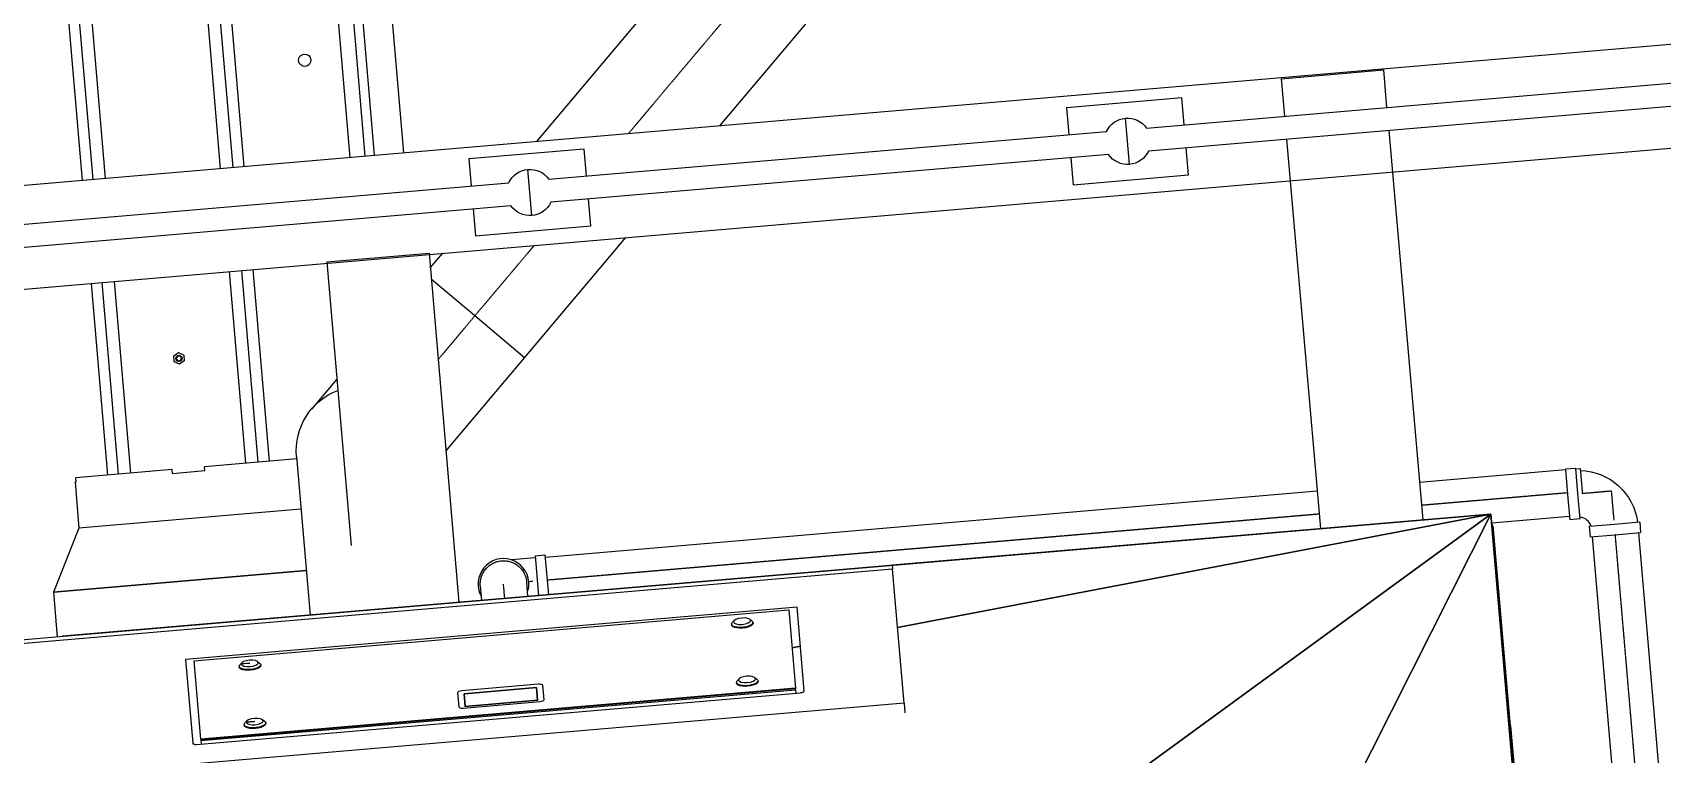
# Model space of a CAD drawing. Header units: millimetres. Extents: x 238021 to 250605, y -32596 to -9848.
# Drawn here: x 242940 to 245051, y -14636 to -13701 of the extents above; entities that cross this region are included whole.
import ezdxf

# ---------------------------------------------------------------- set-up
doc = ezdxf.new("R2010")
doc.units = ezdxf.units.MM
doc.header["$MEASUREMENT"] = 0
doc.linetypes.add('CENTER2', pattern=[1.125, 0.75, -0.125, 0.125, -0.125])
for name, color, linetype in [('Plan-150-SL-B4-144', 14, 'Continuous'), ('Plan-A-FLOR-HRAL', 11, 'Continuous'), ('Plan-CENTER', 1, 'CENTER2'), ('Plan-RE', 5, 'Continuous'), ('Plan-S-BEAM', 12, 'Continuous')]:
    doc.layers.add(name, color=color, linetype=linetype)
doc.layers.add('Plan-PR-STEL-EQIP-PUMP_1_SEEPEX_BTVE70-24_100-18', color=7, linetype='Continuous', true_color=0x1111d0)
doc.layers.add('Plan-UCD756', color=7, linetype='Continuous', true_color=0xe7f0ff)

# ---------------------------------------------------------------- blocks, each defined once
blk = doc.blocks.new('*U106')
at = {"layer": 'Plan-PR-STEL-EQIP-PUMP_1_SEEPEX_BTVE70-24_100-18', "color": 0, "linetype": 'ByBlock', "lineweight": -2}
for p, q in [((243371.3, -13861.1), (243232.8, -12243.2)), ((243383.3, -13860), (243244.8, -12242.2)), ((243421.2, -13856.8), (243282.7, -12239)), ((243212.8, -12245), (243351.4, -13862.8)), ((243018.8, -13891.3), (242881, -12281.4)), ((243199.9, -13875.7), (243062.1, -12265.9)), ((243183.9, -13877.1), (243136.8, -13326)), ((243167, -13323.4), (243214.1, -13874.5)), ((242959.8, -13368.9), (243004.6, -13892.5)), ((243034.8, -13889.9), (242990, -13366.3)), ((243216.6, -14259), (243195.4, -14010.6)), ((243232.6, -14257.6), (243211.3, -14009.3)), ((243225.6, -14008), (243246.8, -14256.4)), ((243016, -14026), (243037.3, -14274.3)), ((243051.5, -14273.1), (243030.3, -14024.8)), ((243067.5, -14271.7), (243046.2, -14023.4)), ((243123.1, -14119.9), (243129.2, -14115.6)), ((243123.7, -14127.4), (243123.1, -14119.9)), ((243126.9, -14123.3), (243125.9, -14123.4)), ((243129.2, -14115.6), (243136, -14118.8)), ((243132.9, -14122.8), (243133.9, -14122.7)), ((243136, -14118.8), (243136.7, -14126.2)), ((243130.5, -14130.5), (243123.7, -14127.4)), ((243136.7, -14126.2), (243130.5, -14130.5)), ((243121.1, -14267.1), (242996.4, -14277.8)), ((243121.5, -14272.1), (243121.1, -14267.1)), ((243121.5, -14272.1), (243163.4, -14268.5)), ((243282.4, -14253.3), (243163, -14263.5)), ((243163.4, -14268.5), (243163, -14263.5)), ((242995.3, -14282.9), (242996.8, -14282.8)), ((242995.3, -14282.9), (243000.4, -14342.8)), ((242996.8, -14282.8), (242996.4, -14277.8)), ((243287.9, -14318.2), (243000.4, -14342.8)), ((243287.9, -14318.2), (243000.4, -14342.8)), ((243000.4, -14342.8), (242967.3, -14426.1)), ((243294.8, -14398), (242967.3, -14426.1)), ((242967.3, -14426.1), (243294.8, -14398)), ((242967.3, -14426.1), (242972.3, -14484.1))]:
    blk.add_line(p, q, dxfattribs=at)
at = {"layer": 'Plan-PR-STEL-EQIP-PUMP_1_SEEPEX_BTVE70-24_100-18', "color": 0, "linetype": 'ByBlock', "lineweight": -2, "extrusion": (0, -1.57528e-30, -1)}
for start, end in [(265.1064, 85.1064), (85.1064, 265.1064)]:
    blk.add_arc((-243292.8, -13736.9), 8.01, start, end, dxfattribs=at)
at = {"layer": 'Plan-PR-STEL-EQIP-PUMP_1_SEEPEX_BTVE70-24_100-18', "color": 0, "linetype": 'ByBlock', "lineweight": -2, "extrusion": (0, 0, -1)}
for start, end in [(355.1064, 175.1064), (175.1064, 355.1064)]:
    blk.add_arc((-243129.9, -14123.1), 4.01, start, end, dxfattribs=at)
at = {"layer": 'Plan-PR-STEL-EQIP-PUMP_1_SEEPEX_BTVE70-24_100-18', "color": 0, "linetype": 'ByBlock', "lineweight": -2}
for start, end in [(4.8936, 184.8936), (184.8936, 4.8936)]:
    blk.add_arc((243129.9, -14123.1), 3, start, end, dxfattribs=at)
blk = doc.blocks.new('*U115')
at = {"layer": 'Plan-150-SL-B4-144', "color": 0, "linetype": 'ByBlock', "lineweight": -2}
for p, q in [((243593.6, -13842), (244267.2, -13042.2)), ((244267.2, -13042.2), (244331.6, -13096.4)), ((244331.6, -13096.4), (244395.9, -13150.6)), ((243830.7, -13821.7), (244395.9, -13150.6)), ((243577.5, -14122.2), (243708.6, -13966.6)), ((243455.4, -14006), (243471.5, -13987)), ((243513.2, -14068), (243456.7, -14020.4)), ((243577.5, -14122.2), (243513.2, -14068))]:
    blk.add_line(p, q, dxfattribs=at)
at = {"layer": 'Plan-CENTER'}
for p, q in [((244331.6, -13096.4), (243712.1, -13831.9)), ((243590, -13976.8), (243513.2, -14068))]:
    blk.add_line(p, q, dxfattribs=at)
blk = doc.blocks.new('*U120')
at = {"layer": 'Plan-S-BEAM', "color": 0, "linetype": 'ByBlock', "lineweight": -2}
for p, q in [((238021.2, -14319.5), (245646.6, -13666.1)), ((238032.6, -14453), (245658.1, -13799.6))]:
    blk.add_line(p, q, dxfattribs=at)
blk = doc.blocks.new('*U121')
at = {"layer": 'Plan-S-BEAM', "color": 0, "linetype": 'ByBlock', "lineweight": -2}
for p, q in [((244557.5, -13760.9), (244690, -13749.4)), ((244557.5, -13760.9), (244561.8, -13809.4)), ((244690, -13749.4), (244694.3, -13798)), ((244696.9, -13827.9), (244741, -14332.3)), ((244564.4, -13839.3), (244608.5, -14343.6))]:
    blk.add_line(p, q, dxfattribs=at)
blk = doc.blocks.new('*U124')
at = {"layer": 'Plan-A-FLOR-HRAL', "color": 0, "linetype": 'ByBlock', "lineweight": -2}
for p, q in [((244383.1, -13824.7), (245105.5, -13762.8)), ((244429, -13785.6), (244279.6, -13798.4)), ((244432, -13820.5), (244429, -13785.6)), ((244279.6, -13798.4), (244282.6, -13833.3)), ((245108.1, -13792.7), (244385.7, -13854.6)), ((244361.1, -13871.7), (244356, -13812)), ((243609.1, -13891), (244331.4, -13829.1)), ((243654.9, -13852), (243505.5, -13864.8)), ((243505.5, -13864.8), (243508.5, -13899.6)), ((244334, -13859), (243611.6, -13920.9)), ((243657.9, -13886.8), (243654.9, -13852)), ((244285.1, -13863.2), (244288.1, -13898.1)), ((244437.6, -13885.3), (244434.6, -13850.4)), ((243587, -13938), (243581.9, -13878.3)), ((244288.1, -13898.1), (244437.6, -13885.3)), ((242835, -13957.3), (243557.3, -13895.5)), ((243559.9, -13925.3), (242837.5, -13987.2)), ((243511, -13929.5), (243514, -13964.4)), ((243663.5, -13951.6), (243660.5, -13916.7)), ((243514, -13964.4), (243663.5, -13951.6))]:
    blk.add_line(p, q, dxfattribs=at)
at = {"layer": 'Plan-A-FLOR-HRAL', "color": 0, "linetype": 'ByBlock', "lineweight": -2, "extrusion": (0, 0, -1)}
for centre, start, end in [((-244358.6, -13841.9), 25.1251, 85.1025), ((-244358.6, -13841.9), 85.1025, 145.0799), ((-244358.6, -13841.9), 265.1025, 325.0799), ((-244358.6, -13841.9), 205.1251, 265.1025), ((-243584.5, -13908.2), 25.1251, 85.1025), ((-243584.5, -13908.2), 85.1025, 145.0799), ((-243584.5, -13908.2), 265.1025, 325.0799), ((-243584.5, -13908.2), 205.1251, 265.1025)]:
    blk.add_arc(centre, 30, start, end, dxfattribs=at)
blk = doc.blocks.new('*U126')
at = {"layer": 'Plan-S-BEAM', "color": 0, "linetype": 'ByBlock', "lineweight": -2}
for p, q in [((243321.3, -13998.1), (243453.8, -13986.8)), ((243453.8, -13986.8), (243492.6, -14439.2)), ((243321.3, -13998.1), (243352.8, -14365.5))]:
    blk.add_line(p, q, dxfattribs=at)
blk = doc.blocks.new('*U129')
at = {"layer": 'Plan-150-SL-B4-144', "color": 0, "linetype": 'ByBlock', "lineweight": -2}
for p, q in [((243513.2, -14068), (243456.7, -14020.4)), ((243577.5, -14122.2), (243513.2, -14068)), ((243475.8, -14243.1), (243577.5, -14122.2)), ((243334.3, -14149.9), (243301.6, -14188.7))]:
    blk.add_line(p, q, dxfattribs=at)
at = {"layer": 'Plan-CENTER'}
blk.add_line((243513.2, -14068), (243465.6, -14124.6), dxfattribs=at)
blk = doc.blocks.new('*U136')
at = {"layer": 'Plan-150-SL-B4-144', "color": 0, "linetype": 'ByBlock', "lineweight": -2}
blk.add_line((243282.1, -14250.1), (243299.7, -14455.7), dxfattribs=at)
at = {"layer": 'Plan-150-SL-B4-144', "color": 0, "linetype": 'ByBlock', "lineweight": -2, "extrusion": (0, -1.20011e-30, -1)}
blk.add_arc((-243365.9, -14242.9), 84.1, 355.1064, 68.8169, dxfattribs=at)
blk = doc.blocks.new('*U137')
at = {"layer": 'Plan-150-SL-B4-144', "color": 0, "linetype": 'ByBlock', "lineweight": -2, "extrusion": (0, 0, -1)}
blk.add_arc((-243365.9, -14242.9), 84.1, 355.1064, 68.8169, dxfattribs=at)
blk = doc.blocks.new('*U142')
at = {"layer": 'Plan-CENTER'}
blk.add_line((243551.9, -14434.1), (243550.3, -14415.3), dxfattribs=at)
at = {"layer": 'Plan-RE', "color": 0, "linetype": 'ByBlock', "lineweight": -2}
for p, q in [((243520.2, -14417.9), (243521.8, -14436.6)), ((243581.9, -14431.5), (243580.3, -14412.8))]:
    blk.add_line(p, q, dxfattribs=at)
for start, end in [(4.8936, 208.4501), (341.3372, 4.8936)]:
    blk.add_arc((243550.3, -14415.3), 32.9, start, end, dxfattribs=at)
blk.add_open_spline([(243520.2, -14417.9), (243520.2, -14417), (243520.1, -14416), (243520.1, -14414), (243520.2, -14413), (243520.4, -14411), (243520.6, -14410), (243521, -14408.1), (243521.3, -14407.1), (243521.8, -14405.3), (243522.2, -14404.4), (243522.9, -14402.6), (243523.4, -14401.7), (243524.4, -14399.9), (243524.9, -14399), (243526, -14397.4), (243526.6, -14396.6), (243527.8, -14395.2), (243528.5, -14394.5), (243529.9, -14393.1), (243530.7, -14392.4), (243532.3, -14391.1), (243533.1, -14390.6), (243534.7, -14389.5), (243535.6, -14389), (243537.2, -14388.1), (243538.1, -14387.7), (243540, -14387), (243540.9, -14386.6), (243542.9, -14386.1), (243543.9, -14385.9), (243545.8, -14385.5), (243546.8, -14385.4), (243547.7, -14385.3), (243548.6, -14385.2), (243549.6, -14385.2), (243551.6, -14385.2), (243552.6, -14385.3), (243554.6, -14385.5), (243555.6, -14385.6), (243557.6, -14386.1), (243558.5, -14386.3), (243560.3, -14386.9), (243561.2, -14387.2), (243563, -14388), (243564, -14388.4), (243565.7, -14389.4), (243566.6, -14389.9), (243568.2, -14391.1), (243569, -14391.7), (243570.4, -14392.9), (243571.1, -14393.5), (243572.5, -14395), (243573.2, -14395.7), (243574.5, -14397.3), (243575.1, -14398.1), (243576.2, -14399.8), (243576.6, -14400.6), (243577.5, -14402.3), (243577.9, -14403.2), (243578.7, -14405), (243579, -14406), (243579.6, -14408), (243579.8, -14408.9), (243580.1, -14410.9), (243580.3, -14411.9), (243580.3, -14412.8)], degree=3, knots=[134.217306, 134.217306, 134.217306, 134.217306, 137.014324, 137.014324, 139.811342, 139.811342, 142.608361, 142.608361, 145.405379, 145.405379, 148.199073, 148.199073, 150.992766, 150.992766, 153.78646, 153.78646, 156.580153, 156.580153, 159.372101, 159.372101, 162.164048, 162.164048, 164.955995, 164.955995, 167.747942, 167.747942, 170.538979, 170.538979, 173.330015, 173.330015, 176.121052, 176.121052, 178.912089, 178.912089, 178.912089, 181.703125, 181.703125, 184.494162, 184.494162, 187.285198, 187.285198, 190.076235, 190.076235, 192.868182, 192.868182, 195.660129, 195.660129, 198.452076, 198.452076, 201.244024, 201.244024, 204.037717, 204.037717, 206.831411, 206.831411, 209.625104, 209.625104, 212.418798, 212.418798, 215.215816, 215.215816, 218.012835, 218.012835, 220.809853, 220.809853, 223.606871, 223.606871, 223.606871, 223.606871], dxfattribs=at)
blk = doc.blocks.new('*U143')
at = {"layer": 'Plan-CENTER'}
blk.add_line((243588.3, -14412), (243583.1, -14412.5), dxfattribs=at)
at = {"layer": 'Plan-RE', "color": 0, "linetype": 'ByBlock', "lineweight": -2}
for p, q in [((243591.3, -14381.5), (243560.8, -14384.1)), ((243591.1, -14378.8), (243604.4, -14377.6)), ((243591.1, -14378.8), (243595.5, -14430.3)), ((243608.8, -14429.2), (243604.4, -14377.6))]:
    blk.add_line(p, q, dxfattribs=at)
blk = doc.blocks.new('*U144')
at = {"layer": 'Plan-CENTER'}
for p in [(244947.6, -14297.9), (244988.9, -14332.6)]:
    blk.add_line(p, (244985.6, -14294.6), dxfattribs=at)
at = {"layer": 'Plan-RE', "color": 0, "linetype": 'ByBlock', "lineweight": -2}
for p, q in [((244939.2, -14265.6), (244925.9, -14266.7)), ((244925.9, -14266.7), (244928.7, -14299.5)), ((244942, -14298.3), (244939.2, -14265.6)), ((244928.7, -14299.5), (244931.5, -14332.3)), ((244944.8, -14331.1), (244942, -14298.3)), ((244944.8, -14331.1), (244931.5, -14332.3)), ((244989.3, -14338.2), (244956.6, -14341)), ((244956.6, -14341), (244957.7, -14354.4)), ((244957.7, -14354.4), (244990.5, -14351.6)), ((245022.1, -14335.4), (244989.3, -14338.2)), ((244990.5, -14351.6), (245023.3, -14348.7)), ((245022.1, -14335.4), (245023.3, -14348.7))]:
    blk.add_line(p, q, dxfattribs=at)
at = {"layer": 'Plan-RE', "color": 0, "linetype": 'ByBlock', "lineweight": -2, "extrusion": (0, 0, -1)}
blk.add_arc((-244943.3, -14344.9), 76.6, 91.3849, 173.0561, dxfattribs=at)
at = {"layer": 'Plan-RE', "color": 0, "linetype": 'ByBlock', "lineweight": -2}
blk.add_arc((244943.3, -14344.9), 16.3, 14.5665, 85.2208, dxfattribs=at)
blk = doc.blocks.new('*U145')
at = {"layer": 'Plan-CENTER'}
for p, q in [((244928.5, -14297.3), (244739.4, -14313.5)), ((244606.9, -14324.8), (243607.2, -14410.4))]:
    blk.add_line(p, q, dxfattribs=at)
at = {"layer": 'Plan-RE', "color": 0, "linetype": 'ByBlock', "lineweight": -2}
for p, q in [((244736.7, -14283.4), (244925.9, -14267.2)), ((244939.3, -14266.1), (244944.9, -14265.6)), ((244944.9, -14265.6), (244947.5, -14295.7)), ((243604.7, -14380.4), (244604.2, -14294.8)), ((244947.5, -14295.7), (244947.6, -14297.1)), ((244830.4, -14336), (244931.1, -14327.3))]:
    blk.add_line(p, q, dxfattribs=at)
blk = doc.blocks.new('*U146')
at = {"layer": 'Plan-UCD756', "color": 0, "linetype": 'ByBlock', "lineweight": -2}
for p, q in [((242979, -14483.1), (244829.4, -14324.7)), ((244829.4, -14324.7), (242979, -14483.1)), ((244829.4, -14324.7), (244053.8, -14391.1)), ((244053.8, -14391.1), (244829.4, -14324.7)), ((244060.7, -14471.6), (244829.4, -14324.7)), ((244829.4, -14324.7), (244060.7, -14471.6)), ((244829.4, -14324.7), (244294.6, -14714.8)), ((244294.6, -14714.8), (244829.4, -14324.7)), ((244829.4, -14324.7), (244538.4, -14901.1)), ((244538.4, -14901.1), (244829.4, -14324.7)), ((244829.4, -14324.7), (244966, -15919.7)), ((244966, -15919.7), (244829.4, -14324.7)), ((244966, -15919.7), (244829.4, -14324.7)), ((244829.4, -14324.7), (244966, -15919.7)), ((244854.6, -14599), (244832.8, -14344.9)), ((244053.9, -14391.5), (240074.4, -14732.2)), ((244054.3, -14396.2), (240074.8, -14736.9)), ((244053.9, -14391.5), (244054.3, -14396.2)), ((244069.1, -14569.5), (244054.3, -14396.2)), ((243930.5, -14445.5), (243138.4, -14513.3)), ((243149.6, -14514.9), (243919.8, -14448.9)), ((243869.2, -14461), (243872.1, -14463.1)), ((243919.8, -14448.9), (243928.5, -14550.2)), ((243939.8, -14553.8), (243930.5, -14445.5)), ((243845.6, -14467.5), (243845.7, -14468.4)), ((243849.1, -14462.7), (243846.6, -14465.3)), ((243873.5, -14465.1), (243873.6, -14466)), ((242979, -14483.5), (242979, -14483.1)), ((242979, -14483.1), (242979, -14483.5)), ((243924, -14497.8), (243934.8, -14495.7)), ((243934.8, -14495.7), (243924, -14497.8)), ((243138.4, -14513.3), (243147.7, -14621.6)), ((243158.3, -14616.2), (243149.6, -14514.9)), ((243207.9, -14522.1), (243208, -14523)), ((243211.5, -14517.3), (243208.9, -14519.9)), ((243231.5, -14515.6), (243234.4, -14517.7)), ((243235.8, -14519.7), (243235.9, -14520.6)), ((243496, -14553.3), (243595.6, -14544.8)), ((243595.6, -14545.3), (243595.6, -14544.8)), ((243852.1, -14542.9), (243852.1, -14543.8)), ((243855.6, -14538.1), (243853.1, -14540.7)), ((243875.6, -14536.4), (243878.6, -14538.5)), ((243879.9, -14540.5), (243880, -14541.4)), ((243152.8, -14623), (243935, -14556.1)), ((243928.5, -14550.2), (243158.3, -14616.2)), ((243928.5, -14551.2), (243158.4, -14617.1)), ((243928.5, -14551.2), (243158.4, -14617.1)), ((243158.4, -14618.1), (243928.6, -14552.2)), ((243492.8, -14574.9), (243491.2, -14555.8)), ((243496, -14553.9), (243496, -14553.3)), ((243499.3, -14557.5), (243593, -14549.5)), ((243593, -14549.5), (243499.3, -14557.5)), ((243500.7, -14573.8), (243499.3, -14557.5)), ((243499.3, -14557.5), (243500.7, -14573.8)), ((243594.4, -14565.8), (243500.7, -14573.8)), ((243500.7, -14573.8), (243594.4, -14565.8)), ((243593, -14549.5), (243594.4, -14565.8)), ((243594.4, -14565.8), (243593, -14549.5)), ((243594.4, -14565.8), (243594.4, -14566.3)), ((243594.4, -14566.3), (243594.4, -14565.8)), ((243600.8, -14546.4), (243602.4, -14565.5)), ((243928.5, -14550.2), (243928.5, -14551.2)), ((243928.6, -14552.2), (243928.5, -14551.2)), ((243928.6, -14552.2), (243929, -14556.6)), ((244069.1, -14569.5), (240089.7, -14910.2)), ((243597.6, -14567.9), (243497.9, -14576.5)), ((243500.8, -14574.3), (243500.7, -14573.8)), ((243500.7, -14573.8), (243500.8, -14574.3)), ((244069.1, -14569.5), (244070.2, -14582.3)), ((243214.4, -14597.5), (243214.5, -14598.4)), ((243217.9, -14592.7), (243215.4, -14595.3)), ((243238, -14591), (243240.9, -14593.1)), ((243242.3, -14595.1), (243242.4, -14596)), ((244854.8, -14598.9), (244852.9, -14599.1)), ((244852.9, -14599.1), (244854.8, -14598.9)), ((244852.9, -14599.1), (244854.6, -14599)), ((244944.4, -15645.1), (244854.8, -14598.9)), ((244854.8, -14598.9), (244944.4, -15645.1)), ((243158.3, -14616.2), (243158.4, -14617.1)), ((243158.4, -14617.1), (243158.4, -14618.1)), ((243158.4, -14618.1), (243158.8, -14622.5))]:
    blk.add_line(p, q, dxfattribs=at)
blk.add_arc((244812.9, -14346.6), 20, 4.8936, 28.5644, dxfattribs=at)
at = {"layer": 'Plan-UCD756', "color": 0, "linetype": 'ByBlock', "lineweight": -2, "extrusion": (0, 0, -1)}
for centre in [(243859.3, -14463.5), (243859.3, -14463.5), (243221.6, -14518.1), (243221.6, -14518.1), (243865.8, -14538.9), (243865.8, -14538.9), (243228.1, -14593.5), (243228.1, -14593.5)]:
    blk.add_ellipse(centre, major_axis=(11, 0.9), ratio=0.374607, dxfattribs=at)
at = {"layer": 'Plan-UCD756', "color": 0, "linetype": 'ByBlock', "lineweight": -2, "extrusion": (-2.88946e-17, 3.37481e-16, -1)}
for centre, start_param, end_param in [((243859.5, -14466.3), 0, 3.557742), ((243859.5, -14466.3), 0, 3.557742), ((243866, -14541.7), 5.867036, 6.283185)]:
    blk.add_ellipse(centre, major_axis=(13.9, 1.2), ratio=0.374607, start_param=start_param, end_param=end_param, dxfattribs=at)
at = {"layer": 'Plan-UCD756', "color": 0, "linetype": 'ByBlock', "lineweight": -2, "extrusion": (-2.8894e-17, 3.37474e-16, -1)}
for centre in [(243859.6, -14467.2), (243866.1, -14542.6), (243228.4, -14597.2)]:
    blk.add_ellipse(centre, major_axis=(13.9, 1.2), ratio=0.374607, start_param=0, end_param=3.141593, dxfattribs=at)
at = {"layer": 'Plan-UCD756', "color": 0, "linetype": 'ByBlock', "lineweight": -2, "extrusion": (0, 0, -1)}
for centre, major_axis, ratio, start_param, end_param in [((243859.3, -14463.5), (0.0000867, 0.0000074), 0.374607, 0, 6.283185), ((243859.5, -14466.3), (13.9, 1.2), 0.374607, 5.867036, 6.283185), ((243859.5, -14466.3), (13.9, 1.2), 0.374607, 5.867036, 6.283185), ((243221.9, -14520.9), (13.9, 1.2), 0.374607, 0, 3.557742), ((243221.9, -14520.9), (13.9, 1.2), 0.374607, 0, 3.557742), ((243221.9, -14521.8), (13.9, 1.2), 0.374607, 0, 3.141593), ((243221.6, -14518.1), (0.0000867, 0.0000074), 0.374607, 0, 6.283185), ((243221.9, -14520.9), (13.9, 1.2), 0.374607, 5.867036, 6.283185), ((243221.9, -14520.9), (13.9, 1.2), 0.374607, 5.867036, 6.283185), ((243595.8, -14546.8), (-4.98, -0.43), 0.404209, 1.570796, 3.141593), ((243866, -14541.7), (13.9, 1.2), 0.374607, 0, 3.557742), ((243865.8, -14538.9), (0.0000867, 0.0000074), 0.374607, 0, 6.283185), ((243496.1, -14555.3), (-4.98, -0.43), 0.404209, 0, 1.570796), ((243597.4, -14565.9), (-4.98, -0.43), 0.404209, -3.141593, -1.570796), ((243497.8, -14574.4), (-4.98, -0.43), 0.404209, 4.712389, 6.283185), ((243228.3, -14596.3), (13.9, 1.2), 0.374607, 0, 3.557742), ((243228.1, -14593.5), (0.0000867, 0.0000074), 0.374607, 0, 6.283185), ((243228.3, -14596.3), (13.9, 1.2), 0.374607, 5.867036, 6.283185), ((243228.3, -14596.3), (13.9, 1.2), 0.374607, 5.867036, 6.283185)]:
    blk.add_ellipse(centre, major_axis=major_axis, ratio=ratio, start_param=start_param, end_param=end_param, dxfattribs=at)
at = {"layer": 'Plan-UCD756', "color": 0, "linetype": 'ByBlock', "lineweight": -2, "extrusion": (2.88946e-17, -3.37481e-16, -1)}
for centre, start_param, end_param in [((243866, -14541.7), 0, 3.557742), ((243866, -14541.7), 5.867036, 6.283185), ((243228.3, -14596.3), 0, 3.557742)]:
    blk.add_ellipse(centre, major_axis=(13.9, 1.2), ratio=0.374607, start_param=start_param, end_param=end_param, dxfattribs=at)
at = {"layer": 'Plan-UCD756', "color": 0, "linetype": 'ByBlock', "lineweight": -2}
for points, knots in [([(243221.6, -14518.1), (243221.6, -14518.1), (243221.6, -14518.1), (243221.5, -14518.1), (243221.2, -14518.2), (243220.9, -14518.2), (243220.5, -14518.2), (243220.5, -14518.2), (243220.5, -14518.2), (243220.5, -14518.2), (243220.5, -14518.2), (243220.5, -14518.2), (243220.5, -14518.2), (243220.5, -14518.2), (243220.5, -14518.2), (243220.5, -14518.2), (243220.5, -14518.2), (243220.4, -14518.2), (243220.4, -14518.2), (243220.4, -14518.2), (243220.4, -14518.2), (243220.4, -14518.2), (243220.4, -14518.2), (243220.4, -14518.2), (243220.4, -14518.2), (243220.4, -14518.2), (243220.4, -14518.2), (243220.4, -14518.2), (243220.4, -14518.2), (243220.4, -14518.2), (243220.4, -14518.2), (243220.4, -14518.2), (243220.3, -14518.2), (243220.3, -14518.2), (243220.3, -14518.2), (243220.3, -14518.2), (243220.3, -14518.2), (243220.3, -14518.2), (243220.3, -14518.2), (243220.3, -14518.2), (243220.3, -14518.2), (243220.3, -14518.2), (243220.3, -14518.2), (243220.3, -14518.2), (243220.3, -14518.2), (243220.3, -14518.2), (243220.2, -14518.2), (243220.2, -14518.2), (243220.2, -14518.2), (243220.2, -14518.2), (243220.2, -14518.2), (243220.2, -14518.2), (243220.2, -14518.2), (243220.2, -14518.2), (243220.2, -14518.2), (243220.2, -14518.2), (243220.2, -14518.2), (243220.2, -14518.2), (243220.2, -14518.2), (243220.2, -14518.2), (243220.2, -14518.2), (243220.1, -14518.2), (243220.1, -14518.2), (243220.1, -14518.2), (243220.1, -14518.2), (243220.1, -14518.2), (243220.1, -14518.2), (243220.1, -14518.2), (243220.1, -14518.2), (243220.1, -14518.2), (243220.1, -14518.3), (243220.1, -14518.3), (243220.1, -14518.3), (243220.1, -14518.3), (243220.1, -14518.3), (243220, -14518.3), (243220, -14518.3), (243220, -14518.3), (243220, -14518.3), (243220, -14518.3), (243220, -14518.3), (243220, -14518.3), (243220, -14518.3), (243220, -14518.3), (243220, -14518.3), (243220, -14518.3), (243220, -14518.3), (243220, -14518.3), (243220, -14518.3), (243220, -14518.3), (243219.9, -14518.3), (243219.9, -14518.3), (243219.9, -14518.3), (243219.9, -14518.3), (243219.9, -14518.3), (243219.9, -14518.3), (243219.9, -14518.3), (243219.9, -14518.3), (243219.9, -14518.3), (243219.9, -14518.3), (243219.9, -14518.3), (243219.9, -14518.3), (243219.9, -14518.3), (243219.9, -14518.3), (243219.8, -14518.3), (243219.8, -14518.3), (243216.8, -14518.5), (243213.7, -14518.8), (243210.7, -14519.1)], [-0.999984, -0.999984, -0.999984, -0.999984, -0.980699, -0.980699, -0.980699, -0.797285, -0.797285, -0.797285, -0.793557, -0.793557, -0.793557, -0.789826, -0.789826, -0.789826, -0.786093, -0.786093, -0.786093, -0.782358, -0.782358, -0.782358, -0.778621, -0.778621, -0.778621, -0.774882, -0.774882, -0.774882, -0.771141, -0.771141, -0.771141, -0.767398, -0.767398, -0.767398, -0.763652, -0.763652, -0.763652, -0.759905, -0.759905, -0.759905, -0.756156, -0.756156, -0.756156, -0.752404, -0.752404, -0.752404, -0.74865, -0.74865, -0.74865, -0.744895, -0.744895, -0.744895, -0.741137, -0.741137, -0.741137, -0.737376, -0.737376, -0.737376, -0.733614, -0.733614, -0.733614, -0.729849, -0.729849, -0.729849, -0.726081, -0.726081, -0.726081, -0.722312, -0.722312, -0.722312, -0.718539, -0.718539, -0.718539, -0.714765, -0.714765, -0.714765, -0.710987, -0.710987, -0.710987, -0.707207, -0.707207, -0.707207, -0.703424, -0.703424, -0.703424, -0.699638, -0.699638, -0.699638, -0.695849, -0.695849, -0.695849, -0.692058, -0.692058, -0.692058, -0.688263, -0.688263, -0.688263, -0.684464, -0.684464, -0.684464, -0.680662, -0.680662, -0.680662, -0.676857, -0.676857, -0.676857, -0.673048, -0.673048, -0.673048, 1.000016, 1.000016, 1.000016, 1.000016]), ([(243935, -14556.1), (243935.6, -14556), (243936.3, -14555.9), (243937.5, -14555.6), (243938.1, -14555.4), (243938.9, -14555), (243939.3, -14554.8), (243939.7, -14554.3), (243939.8, -14554), (243939.8, -14553.8)], [-0.6593221, -0.6593221, -0.6593221, -0.6593221, -0.5242396, -0.5242396, -0.3773226, -0.3773226, -0.1986373, -0.1986373, 0, 0, 0, 0]), ([(243228.1, -14593.5), (243228.1, -14593.5), (243228.1, -14593.5), (243228.1, -14593.5), (243228, -14593.5), (243227.9, -14593.5), (243227.8, -14593.5), (243226.3, -14593.7), (243224.8, -14593.8), (243223.3, -14593.9), (243223.3, -14593.9), (243223.3, -14593.9), (243223.3, -14593.9), (243223.3, -14593.9), (243223.3, -14593.9), (243223.3, -14593.9), (243223.3, -14593.9), (243223.2, -14593.9), (243223.2, -14593.9), (243223.2, -14593.9), (243223.2, -14593.9), (243223.2, -14593.9), (243223.2, -14593.9), (243223.2, -14593.9), (243223.1, -14593.9), (243223.1, -14593.9), (243223.1, -14593.9), (243223.1, -14593.9), (243223.1, -14593.9), (243223.1, -14593.9), (243223.1, -14593.9), (243223, -14593.9), (243223, -14593.9), (243223, -14593.9), (243223, -14593.9), (243223, -14593.9), (243223, -14593.9), (243223, -14593.9), (243222.9, -14593.9), (243222.9, -14593.9), (243222.9, -14593.9), (243222.9, -14594), (243222.9, -14594), (243222.9, -14594), (243222.9, -14594), (243222.8, -14594), (243222.8, -14594), (243222.8, -14594), (243222.8, -14594), (243222.8, -14594), (243222.8, -14594), (243222.8, -14594), (243222.7, -14594), (243222.7, -14594), (243222.7, -14594), (243222.7, -14594), (243222.7, -14594), (243222.7, -14594), (243222.7, -14594), (243222.6, -14594), (243222.6, -14594), (243222.6, -14594), (243222.6, -14594), (243222.6, -14594), (243222.6, -14594), (243222.6, -14594), (243222.5, -14594), (243222.5, -14594), (243222.5, -14594), (243222.5, -14594), (243222.5, -14594), (243222.5, -14594), (243222.5, -14594), (243222.4, -14594), (243222.4, -14594), (243222.4, -14594), (243222.4, -14594), (243222.4, -14594), (243222.4, -14594), (243222.4, -14594), (243222.3, -14594), (243222.3, -14594), (243222.3, -14594), (243222.3, -14594), (243222.3, -14594), (243222.3, -14594), (243222.3, -14594), (243222.2, -14594), (243222.2, -14594), (243222.2, -14594), (243222.2, -14594), (243222.2, -14594), (243222.2, -14594), (243222.2, -14594), (243222.1, -14594), (243222.1, -14594), (243222.1, -14594), (243222.1, -14594), (243222.1, -14594), (243222.1, -14594), (243222.1, -14594), (243222, -14594), (243222, -14594), (243222, -14594), (243222, -14594), (243222, -14594), (243222, -14594), (243222, -14594), (243221.9, -14594), (243221.9, -14594), (243221.9, -14594), (243221.9, -14594), (243221.9, -14594), (243221.9, -14594), (243221.9, -14594), (243221.8, -14594), (243221.8, -14594), (243221.8, -14594), (243221.8, -14594), (243221.8, -14594), (243221.8, -14594), (243221.8, -14594), (243221.7, -14594), (243221.7, -14594.1), (243221.7, -14594.1), (243221.7, -14594.1), (243221.7, -14594.1), (243221.7, -14594.1), (243221.7, -14594.1), (243221.6, -14594.1), (243221.6, -14594.1), (243221.6, -14594.1), (243221.6, -14594.1), (243221.6, -14594.1), (243221.6, -14594.1), (243221.6, -14594.1), (243221.5, -14594.1), (243221.5, -14594.1), (243221.5, -14594.1), (243221.5, -14594.1), (243221.5, -14594.1), (243221.5, -14594.1), (243221.5, -14594.1), (243221.4, -14594.1), (243221.4, -14594.1), (243221.4, -14594.1), (243221.4, -14594.1), (243221.4, -14594.1), (243221.4, -14594.1), (243221.4, -14594.1), (243221.3, -14594.1), (243221.3, -14594.1), (243221.3, -14594.1), (243221.3, -14594.1), (243221.3, -14594.1), (243221.3, -14594.1), (243221.3, -14594.1), (243221.2, -14594.1), (243221.2, -14594.1), (243221.2, -14594.1), (243221.2, -14594.1), (243221.2, -14594.1), (243221.2, -14594.1), (243221.2, -14594.1), (243221.1, -14594.1), (243221.1, -14594.1), (243221.1, -14594.1), (243221.1, -14594.1), (243221.1, -14594.1), (243221.1, -14594.1), (243221.1, -14594.1), (243221, -14594.1), (243221, -14594.1), (243221, -14594.1), (243221, -14594.1), (243221, -14594.1), (243221, -14594.1), (243221, -14594.1), (243220.9, -14594.1), (243220.9, -14594.1), (243220.9, -14594.1), (243220.9, -14594.1), (243220.9, -14594.1), (243220.9, -14594.1), (243220.9, -14594.1), (243220.8, -14594.1), (243220.8, -14594.1), (243220.8, -14594.1), (243220.8, -14594.1), (243220.8, -14594.1), (243220.8, -14594.1), (243220.8, -14594.1), (243220.7, -14594.1), (243220.7, -14594.1), (243220.7, -14594.1), (243220.7, -14594.1), (243220.7, -14594.1), (243220.7, -14594.1), (243220.7, -14594.1), (243220.6, -14594.1), (243220.6, -14594.1), (243220.6, -14594.1), (243220.6, -14594.1), (243220.6, -14594.1), (243220.6, -14594.1), (243220.6, -14594.2), (243220.5, -14594.2), (243220.5, -14594.2), (243220.5, -14594.2), (243220.5, -14594.2), (243220.5, -14594.2), (243220.5, -14594.2), (243220.5, -14594.2), (243220.4, -14594.2), (243220.4, -14594.2), (243220.4, -14594.2), (243220.4, -14594.2), (243220.4, -14594.2), (243220.4, -14594.2), (243220.4, -14594.2), (243220.3, -14594.2), (243220.3, -14594.2), (243220.3, -14594.2), (243220.3, -14594.2), (243220.3, -14594.2), (243220.3, -14594.2), (243220.3, -14594.2), (243220.2, -14594.2), (243220.2, -14594.2), (243220.2, -14594.2), (243220.2, -14594.2), (243220.2, -14594.2), (243220.2, -14594.2), (243220.2, -14594.2), (243220.1, -14594.2), (243220.1, -14594.2), (243220.1, -14594.2), (243220.1, -14594.2), (243220.1, -14594.2), (243220.1, -14594.2), (243220.1, -14594.2), (243220, -14594.2), (243220, -14594.2), (243220, -14594.2), (243220, -14594.2), (243220, -14594.2), (243220, -14594.2), (243220, -14594.2), (243219.9, -14594.2), (243219.9, -14594.2), (243219.9, -14594.2), (243219.9, -14594.2), (243219.9, -14594.2), (243219.9, -14594.2), (243219.9, -14594.2), (243219.8, -14594.2), (243219.8, -14594.2), (243219.8, -14594.2), (243219.8, -14594.2), (243219.8, -14594.2), (243219.8, -14594.2), (243219.8, -14594.2), (243219.7, -14594.2), (243219.7, -14594.2), (243219.7, -14594.2), (243219.7, -14594.2), (243219.7, -14594.2), (243219.7, -14594.2), (243219.7, -14594.2), (243219.6, -14594.2), (243219.6, -14594.2), (243219.6, -14594.2), (243219.6, -14594.2), (243219.6, -14594.2), (243219.6, -14594.2), (243219.5, -14594.2), (243219.5, -14594.2), (243219.5, -14594.2), (243219.5, -14594.2), (243219.5, -14594.2), (243219.5, -14594.2), (243219.5, -14594.2), (243219.4, -14594.2), (243219.4, -14594.2), (243219.4, -14594.2), (243219.4, -14594.2), (243219.4, -14594.3), (243219.4, -14594.3), (243219.4, -14594.3), (243219.3, -14594.3), (243219.3, -14594.3), (243219.3, -14594.3), (243219.3, -14594.3), (243219.3, -14594.3), (243219.3, -14594.3), (243219.3, -14594.3), (243219.2, -14594.3), (243219.2, -14594.3), (243219.2, -14594.3), (243219.2, -14594.3), (243219.2, -14594.3), (243219.2, -14594.3), (243219.2, -14594.3), (243219.1, -14594.3), (243219.1, -14594.3), (243219.1, -14594.3), (243219.1, -14594.3), (243219.1, -14594.3), (243219.1, -14594.3), (243219.1, -14594.3), (243219, -14594.3), (243219, -14594.3), (243219, -14594.3), (243219, -14594.3), (243219, -14594.3), (243219, -14594.3), (243218.9, -14594.3), (243218.9, -14594.3), (243218.9, -14594.3), (243218.9, -14594.3), (243218.9, -14594.3), (243218.9, -14594.3), (243218.9, -14594.3), (243218.8, -14594.3), (243218.8, -14594.3), (243218.8, -14594.3), (243218.8, -14594.3), (243218.8, -14594.3), (243218.8, -14594.3), (243218.8, -14594.3), (243218.7, -14594.3), (243218.7, -14594.3), (243218.7, -14594.3), (243218.7, -14594.3), (243218.7, -14594.3), (243218.7, -14594.3), (243218.7, -14594.3), (243218.6, -14594.3), (243218.6, -14594.3), (243218.6, -14594.3), (243218.6, -14594.3), (243218.6, -14594.3), (243218.6, -14594.3), (243218.5, -14594.3), (243218.5, -14594.3), (243218.5, -14594.3), (243218.5, -14594.3), (243218.5, -14594.3), (243218.5, -14594.3), (243218.5, -14594.3), (243218.4, -14594.3), (243218.4, -14594.3), (243218.4, -14594.3), (243218.4, -14594.3), (243218.4, -14594.3), (243218.4, -14594.3), (243218.4, -14594.3), (243218.3, -14594.3), (243218.3, -14594.3), (243218.3, -14594.3), (243218.3, -14594.3), (243218.3, -14594.3), (243218.3, -14594.3), (243218.3, -14594.3), (243218.2, -14594.3), (243218.2, -14594.3), (243218.2, -14594.4), (243218.2, -14594.4), (243218.2, -14594.4), (243218.2, -14594.4), (243218.1, -14594.4), (243218.1, -14594.4), (243218.1, -14594.4), (243218.1, -14594.4), (243218.1, -14594.4), (243218.1, -14594.4), (243218.1, -14594.4), (243218, -14594.4), (243218, -14594.4), (243218, -14594.4), (243218, -14594.4), (243218, -14594.4), (243218, -14594.4), (243218, -14594.4), (243217.9, -14594.4), (243217.9, -14594.4), (243217.9, -14594.4), (243217.9, -14594.4), (243217.9, -14594.4), (243217.9, -14594.4), (243217.9, -14594.4), (243217.8, -14594.4), (243217.8, -14594.4), (243217.8, -14594.4), (243217.8, -14594.4), (243217.8, -14594.4), (243217.8, -14594.4), (243217.8, -14594.4), (243217.7, -14594.4), (243217.7, -14594.4), (243217.7, -14594.4), (243217.7, -14594.4), (243217.7, -14594.4), (243217.7, -14594.4), (243217.7, -14594.4), (243217.6, -14594.4), (243217.6, -14594.4), (243217.6, -14594.4), (243217.6, -14594.4), (243217.6, -14594.4), (243217.6, -14594.4), (243217.6, -14594.4), (243217.5, -14594.4), (243217.5, -14594.4), (243217.5, -14594.4), (243217.5, -14594.4), (243217.5, -14594.4), (243217.5, -14594.4), (243217.5, -14594.4), (243217.4, -14594.4), (243217.4, -14594.4), (243217.4, -14594.4), (243217.4, -14594.4), (243217.4, -14594.4), (243217.4, -14594.4), (243217.4, -14594.4), (243217.3, -14594.4), (243217.3, -14594.4), (243217.3, -14594.4), (243217.3, -14594.4), (243217.3, -14594.4), (243217.3, -14594.4), (243217.3, -14594.4), (243217.2, -14594.4), (243217.2, -14594.4), (243217.2, -14594.4), (243217.2, -14594.4), (243217.2, -14594.4), (243217.2, -14594.4), (243217.2, -14594.4), (243217.1, -14594.4), (243217.1, -14594.4)], [-0.999984, -0.999984, -0.999984, -0.999984, -0.997065, -0.997065, -0.997065, -0.946438, -0.946438, -0.946438, -0.135509, -0.135509, -0.135509, -0.127777, -0.127777, -0.127777, -0.120045, -0.120045, -0.120045, -0.112311, -0.112311, -0.112311, -0.104575, -0.104575, -0.104575, -0.096838, -0.096838, -0.096838, -0.089099, -0.089099, -0.089099, -0.081359, -0.081359, -0.081359, -0.073617, -0.073617, -0.073617, -0.065873, -0.065873, -0.065873, -0.058128, -0.058128, -0.058128, -0.050382, -0.050382, -0.050382, -0.042634, -0.042634, -0.042634, -0.034884, -0.034884, -0.034884, -0.027133, -0.027133, -0.027133, -0.01938, -0.01938, -0.01938, -0.011625, -0.011625, -0.011625, -0.003869, -0.003869, -0.003869, 0.003889, 0.003889, 0.003889, 0.011649, 0.011649, 0.011649, 0.01941, 0.01941, 0.01941, 0.027173, 0.027173, 0.027173, 0.034937, 0.034937, 0.034937, 0.042704, 0.042704, 0.042704, 0.050472, 0.050472, 0.050472, 0.058242, 0.058242, 0.058242, 0.066013, 0.066013, 0.066013, 0.073787, 0.073787, 0.073787, 0.081562, 0.081562, 0.081562, 0.089339, 0.089339, 0.089339, 0.097119, 0.097119, 0.097119, 0.1049, 0.1049, 0.1049, 0.112682, 0.112682, 0.112682, 0.120467, 0.120467, 0.120467, 0.128254, 0.128254, 0.128254, 0.136043, 0.136043, 0.136043, 0.143834, 0.143834, 0.143834, 0.151627, 0.151627, 0.151627, 0.159422, 0.159422, 0.159422, 0.167219, 0.167219, 0.167219, 0.175018, 0.175018, 0.175018, 0.18282, 0.18282, 0.18282, 0.190624, 0.190624, 0.190624, 0.19843, 0.19843, 0.19843, 0.206238, 0.206238, 0.206238, 0.214049, 0.214049, 0.214049, 0.221862, 0.221862, 0.221862, 0.229678, 0.229678, 0.229678, 0.237496, 0.237496, 0.237496, 0.245316, 0.245316, 0.245316, 0.253139, 0.253139, 0.253139, 0.260965, 0.260965, 0.260965, 0.268793, 0.268793, 0.268793, 0.276625, 0.276625, 0.276625, 0.284458, 0.284458, 0.284458, 0.292295, 0.292295, 0.292295, 0.300135, 0.300135, 0.300135, 0.307977, 0.307977, 0.307977, 0.315822, 0.315822, 0.315822, 0.323671, 0.323671, 0.323671, 0.331522, 0.331522, 0.331522, 0.339377, 0.339377, 0.339377, 0.347235, 0.347235, 0.347235, 0.355096, 0.355096, 0.355096, 0.362961, 0.362961, 0.362961, 0.370829, 0.370829, 0.370829, 0.3787, 0.3787, 0.3787, 0.386575, 0.386575, 0.386575, 0.394454, 0.394454, 0.394454, 0.402337, 0.402337, 0.402337, 0.410223, 0.410223, 0.410223, 0.418113, 0.418113, 0.418113, 0.426007, 0.426007, 0.426007, 0.433905, 0.433905, 0.433905, 0.441807, 0.441807, 0.441807, 0.449713, 0.449713, 0.449713, 0.457624, 0.457624, 0.457624, 0.465538, 0.465538, 0.465538, 0.473458, 0.473458, 0.473458, 0.481382, 0.481382, 0.481382, 0.48931, 0.48931, 0.48931, 0.497243, 0.497243, 0.497243, 0.505181, 0.505181, 0.505181, 0.513124, 0.513124, 0.513124, 0.521072, 0.521072, 0.521072, 0.529024, 0.529024, 0.529024, 0.536982, 0.536982, 0.536982, 0.544946, 0.544946, 0.544946, 0.552914, 0.552914, 0.552914, 0.560888, 0.560888, 0.560888, 0.568868, 0.568868, 0.568868, 0.576853, 0.576853, 0.576853, 0.584843, 0.584843, 0.584843, 0.59284, 0.59284, 0.59284, 0.600842, 0.600842, 0.600842, 0.608851, 0.608851, 0.608851, 0.616865, 0.616865, 0.616865, 0.624886, 0.624886, 0.624886, 0.632913, 0.632913, 0.632913, 0.640946, 0.640946, 0.640946, 0.648985, 0.648985, 0.648985, 0.657031, 0.657031, 0.657031, 0.665084, 0.665084, 0.665084, 0.673143, 0.673143, 0.673143, 0.681209, 0.681209, 0.681209, 0.689281, 0.689281, 0.689281, 0.69736, 0.69736, 0.69736, 0.705446, 0.705446, 0.705446, 0.713539, 0.713539, 0.713539, 0.721639, 0.721639, 0.721639, 0.729746, 0.729746, 0.729746, 0.73786, 0.73786, 0.73786, 0.745981, 0.745981, 0.745981, 0.754109, 0.754109, 0.754109, 0.762244, 0.762244, 0.762244, 0.770387, 0.770387, 0.770387, 0.778537, 0.778537, 0.778537, 0.786694, 0.786694, 0.786694, 0.794858, 0.794858, 0.794858, 0.80303, 0.80303, 0.80303, 0.811208, 0.811208, 0.811208, 0.819395, 0.819395, 0.819395, 0.827588, 0.827588, 0.827588, 0.835789, 0.835789, 0.835789, 0.84356, 0.84356, 0.84356, 0.851332, 0.851332, 0.851332, 0.859104, 0.859104, 0.859104, 0.866877, 0.866877, 0.866877, 0.874651, 0.874651, 0.874651, 0.882425, 0.882425, 0.882425, 0.890223, 0.890223, 0.890223, 0.898023, 0.898023, 0.898023, 0.905822, 0.905822, 0.905822, 0.913622, 0.913622, 0.913622, 0.921423, 0.921423, 0.921423, 0.929224, 0.929224, 0.929224, 0.937026, 0.937026, 0.937026, 0.944828, 0.944828, 0.944828, 0.952631, 0.952631, 0.952631, 0.960434, 0.960434, 0.960434, 0.968238, 0.968238, 0.968238, 0.976042, 0.976042, 0.976042, 0.984123, 0.984123, 0.984123, 0.99221, 0.99221, 0.99221, 1.000016, 1.000016, 1.000016, 1.000016]), ([(243147.7, -14621.6), (243147.7, -14621.8), (243147.9, -14622.1), (243148.4, -14622.5), (243148.8, -14622.6), (243149.7, -14622.9), (243150.3, -14623), (243151.5, -14623.1), (243152.2, -14623.1), (243152.8, -14623)], [-0.839718, -0.839718, -0.839718, -0.839718, -0.6041146, -0.6041146, -0.3940182, -0.3940182, -0.199772, -0.199772, 0, 0, 0, 0])]:
    blk.add_open_spline(points, degree=3, knots=knots, dxfattribs=at)
blk = doc.blocks.new('*U147')
at = {"layer": 'Plan-CENTER'}
blk.add_line((245027.5, -14784.2), (244990.5, -14351.6), dxfattribs=at)
at = {"layer": 'Plan-RE', "color": 0, "linetype": 'ByBlock', "lineweight": -2}
for p, q in [((244960.4, -14354.1), (244997.5, -14786.8)), ((245020.5, -14349), (245057.6, -14781.7))]:
    blk.add_line(p, q, dxfattribs=at)

msp = doc.modelspace()

# ---------------------------------------------------------------- block references
at = {"layer": 'Plan-150-SL-B4-144'}
for name in ['*U115', '*U129', '*U136', '*U137']:
    msp.add_blockref(name, (0, 0), dxfattribs=at)
at = {"layer": 'Plan-A-FLOR-HRAL'}
msp.add_blockref('*U124', (0, 0), dxfattribs=at)
at = {"layer": 'Plan-PR-STEL-EQIP-PUMP_1_SEEPEX_BTVE70-24_100-18'}
msp.add_blockref('*U106', (0, 0), dxfattribs=at)
at = {"layer": 'Plan-RE'}
for name in ['*U145', '*U144', '*U147', '*U142', '*U143']:
    msp.add_blockref(name, (0, 0), dxfattribs=at)
at = {"layer": 'Plan-S-BEAM'}
for name in ['*U120', '*U121', '*U126']:
    msp.add_blockref(name, (0, 0), dxfattribs=at)
at = {"layer": 'Plan-UCD756'}
msp.add_blockref('*U146', (0, 0), dxfattribs=at)

doc.saveas('drawing.dxf')
